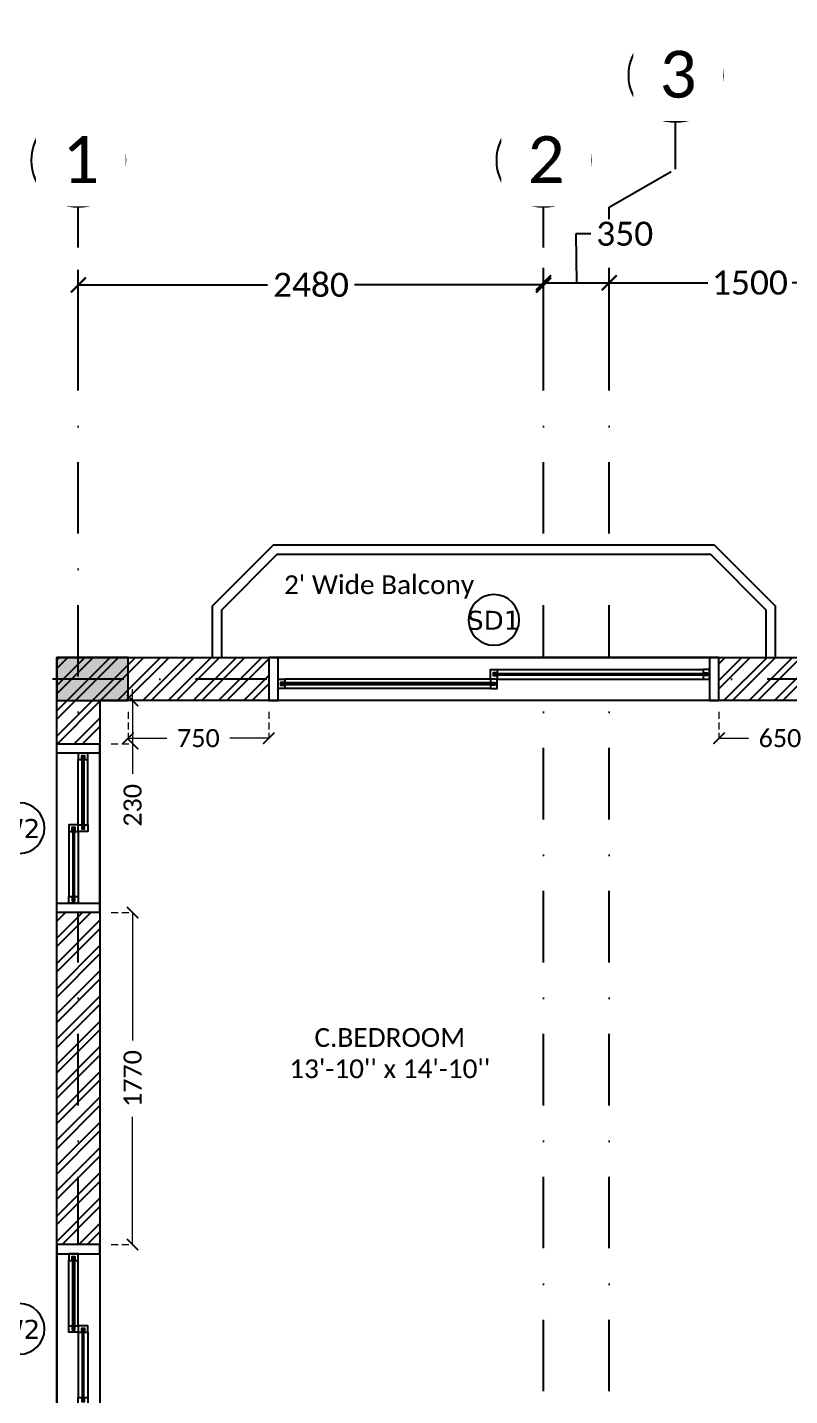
# Model space of a CAD drawing. Header units: millimetres. Extents: x -15000 to 28550, y -17045 to 28620.
# Drawn here: x -157 to 3907, y 9685 to 16979 of the extents above; entities that cross this region are included whole.
import ezdxf
from ezdxf.enums import TextEntityAlignment as Align

# ---------------------------------------------------------------- set-up
doc = ezdxf.new("R2010")
doc.units = ezdxf.units.MM
doc.header["$LTSCALE"] = 150
doc.linetypes.add('3BHK-W(SB)$0$HIDDEN', pattern=[0.375, 0.25, -0.125])
doc.linetypes.add('DASHDOTX2', pattern=[50.8, 25.4, -12.7, 0, -12.7])
for name, color, linetype in [('ad-Column', 3, 'Continuous'), ('ad-Column Hatch', 125, 'Continuous'), ('ad-Elevation 10', 8, 'Continuous'), ('ad-Grid', 8, 'DASHDOTX2'), ('ad-Railing', 6, 'Continuous'), ('ad-Text main', 7, 'Continuous'), ('ad-Text Main_Door&window Label', 7, 'Continuous'), ('ad-Wall', 240, 'Continuous'), ('ad-Wall hatch', 8, 'Continuous')]:
    doc.layers.add(name, color=color, linetype=linetype)
doc.layers.add('ad-Dimension', color=5, linetype='Continuous', lineweight=0, true_color=0x0000ff)
doc.layers.add('ad-Glass Sectionline', color=140, linetype='Continuous', true_color=0x00bfff)
doc.styles.add('6 U T S R N_Typical Floor Plan$0$3BHK-E(NB)$0$grid_text', font='verdana.ttf', dxfattribs={"width": 0.9})
doc.styles.get("Standard").update_dxf_attribs({"font": 'calibril.ttf'})
doc.dimstyles.new('A-75-DIM-INT (Framing)', dxfattribs={"dimscale": 100, "dimtxt": 0.8, "dimasz": 0.5, "dimexe": 0, "dimexo": 0.5, "dimgap": 0.5, "dimtad": 0, "dimdec": 0, "dimdsep": 46, "dimtxsty": 'Standard', "dimblk": 'ARCHTICK', "dimcen": 0.025, "dimclrd": 256, "dimclre": 256, "dimclrt": 256, "dimazin": 2, "dimtfac": 1, "dimtdec": 0, "dimtmove": 1, "dimatfit": 0, "dimldrblk": 'ARCHTICK', "dimfxl": 1, "dimtfill": 1, "dimtolj": 1, "dimtzin": 0, "dimarcsym": 0})

# ---------------------------------------------------------------- blocks, each defined once
blk = doc.blocks.new('_ArchTick')
at = {"color": 0, "linetype": 'ByBlock', "const_width": 0.15}
blk.add_lwpolyline([(-0.5, -0.5), (0.5, 0.5)], dxfattribs=at)
blk = doc.blocks.new('*D111')
at = {"layer": 'ad-Dimension', "lineweight": -2}
for p, q in [((115, 15219.9), (115, 15685.8)), ((2595, 15305.7), (2595, 15685.8)), ((115, 15605.8), (1123, 15605.8)), ((2595, 15605.8), (1587, 15605.8))]:
    blk.add_line(p, q, dxfattribs=at)
at = {"layer": 'Defpoints', "color": 0}
for p in [(2595, 15605.8), (2595, 15225.7), (115, 15139.9)]:
    blk.add_point(p, dxfattribs=at)
at = {"layer": 'ad-Dimension', "lineweight": -2, "xscale": 80, "yscale": 80, "zscale": 80, "rotation": 180}
blk.add_blockref('_ArchTick', (115, 15605.8), dxfattribs=at)
at = {"layer": 'ad-Dimension', "lineweight": -2, "xscale": 80, "yscale": 80, "zscale": 80}
blk.add_blockref('_ArchTick', (2595, 15605.8), dxfattribs=at)
at = {"layer": 'ad-Dimension', "insert": (1355, 15605.8), "char_height": 128, "attachment_point": 5, "bg_fill": 3, "box_fill_scale": 1.1, "bg_fill_color": 257, "bg_fill_transparency": 0}
blk.add_mtext('\\A1;2480', dxfattribs=at)
blk = doc.blocks.new('*D112')
at = {"layer": 'ad-Dimension', "lineweight": -2}
for p, q in [((2846.3, 15878.1), (2766.3, 15878.1)), ((2766.3, 15878.1), (2770, 15617.7)), ((2595, 15317.6), (2595, 15697.7)), ((2945, 15305.7), (2945, 15697.7)), ((2595, 15617.7), (2945, 15617.7))]:
    blk.add_line(p, q, dxfattribs=at)
at = {"layer": 'Defpoints', "color": 0}
for p in [(2945, 15617.7), (2595, 15237.6), (2945, 15225.7)]:
    blk.add_point(p, dxfattribs=at)
at = {"layer": 'ad-Dimension', "lineweight": -2, "xscale": 80, "yscale": 80, "zscale": 80, "rotation": 180}
blk.add_blockref('_ArchTick', (2595, 15617.7), dxfattribs=at)
at = {"layer": 'ad-Dimension', "lineweight": -2, "xscale": 80, "yscale": 80, "zscale": 80}
blk.add_blockref('_ArchTick', (2945, 15617.7), dxfattribs=at)
at = {"layer": 'ad-Dimension', "insert": (3027.5, 15878.1), "char_height": 128, "attachment_point": 5, "bg_fill": 3, "box_fill_scale": 1.1, "bg_fill_color": 257, "bg_fill_transparency": 0}
blk.add_mtext('\\A1;350', dxfattribs=at)
blk = doc.blocks.new('*D113')
at = {"layer": 'ad-Dimension', "lineweight": -2}
for p, q in [((2945, 15282.3), (2945, 15697.7)), ((4445, 15282.3), (4445, 15697.7)), ((2945, 15617.7), (3470.1, 15617.7)), ((4445, 15617.7), (3919.9, 15617.7))]:
    blk.add_line(p, q, dxfattribs=at)
at = {"layer": 'Defpoints', "color": 0}
for p in [(4445, 15617.7), (2945, 15202.3), (4445, 15202.3)]:
    blk.add_point(p, dxfattribs=at)
at = {"layer": 'ad-Dimension', "lineweight": -2, "xscale": 80, "yscale": 80, "zscale": 80, "rotation": 180}
blk.add_blockref('_ArchTick', (2945, 15617.7), dxfattribs=at)
at = {"layer": 'ad-Dimension', "lineweight": -2, "xscale": 80, "yscale": 80, "zscale": 80}
blk.add_blockref('_ArchTick', (4445, 15617.7), dxfattribs=at)
at = {"layer": 'ad-Dimension', "insert": (3695, 15617.7), "char_height": 128, "attachment_point": 5, "bg_fill": 3, "box_fill_scale": 1.1, "bg_fill_color": 257, "bg_fill_transparency": 0}
blk.add_mtext('\\A1;1500', dxfattribs=at)
blk = doc.blocks.new('zw$6AA0')
at = {"layer": 'ad-Column Hatch', "transparency": 33554687}
h = blk.add_hatch(color=256, dxfattribs=at)
h.dxf.hatch_style = 1
h.paths.add_polyline_path([(0, -230), (380, -230), (380, 0), (0, 0)])
at = {"layer": 'ad-Column'}
blk.add_lwpolyline([(0, -230), (380, -230), (380, 0), (0, 0)], close=True, dxfattribs=at)
blk = doc.blocks.new('1625E_Columns')
at = {"layer": 'ad-Column', "rotation": 359.9999999999993}
blk.add_blockref('zw$6AA0', (0, 13620), dxfattribs=at)
blk = doc.blocks.new('$ZCDB_AUDIT_GENERATED_C77D')
blk.add_wipeout([(0, 230), (2400, 230), (2400, 0), (0, 0)]).dxf.layer = 'ad-Elevation 10'
at = {"layer": 'ad-Elevation 10'}
for points in [[(2400, 230), (0, 230)], [(2400, 0), (0, 0)]]:
    blk.add_lwpolyline(points, dxfattribs=at)
for points in [[(50, 0), (50, 230), (0, 230), (0, 0)], [(2350, 0), (2400, 0), (2400, 230), (2350, 230)], [(1217.5, 133), (1217.5, 115), (1182.5, 115), (1182.5, 165), (1217.5, 165), (1217.5, 147), (1195.5, 147), (1195.5, 133)], [(2315, 133), (2315, 115), (2350, 115), (2350, 165), (2315, 165), (2315, 147), (2337, 147), (2337, 133)], [(85, 83), (85, 65), (50, 65), (50, 115), (85, 115), (85, 97), (63, 97), (63, 83)], [(1182.5, 83), (1182.5, 65), (1217.5, 65), (1217.5, 115), (1182.5, 115), (1182.5, 97), (1204.5, 97), (1204.5, 83)]]:
    blk.add_lwpolyline(points, close=True, dxfattribs=at)
at = {"layer": 'ad-Glass Sectionline'}
for points in [[(1217.5, 165), (2315, 165)], [(1182.5, 115), (85, 115)], [(1217.5, 115), (2315, 115)], [(1182.5, 65), (85, 65)]]:
    blk.add_lwpolyline(points, dxfattribs=at)
for points in [[(1200, 95), (65, 95), (65, 85), (1200, 85)], [(1200, 145), (2335, 145), (2335, 135), (1200, 135)]]:
    blk.add_lwpolyline(points, close=True, dxfattribs=at)
blk = doc.blocks.new('*U61')
blk.add_blockref('$ZCDB_AUDIT_GENERATED_C77D', (0, 0))
blk = doc.blocks.new('$ZCDB_AUDIT_GENERATED_C7DC')
blk.add_wipeout([(0, 230), (900, 230), (900, 0), (0, 0)]).dxf.layer = 'ad-Elevation 10'
at = {"layer": 'ad-Elevation 10'}
for points in [[(900, 230), (0, 230)], [(900, 0), (0, 0)]]:
    blk.add_lwpolyline(points, dxfattribs=at)
for points in [[(50, 0), (50, 230), (0, 230), (0, 0)], [(850, 0), (900, 0), (900, 230), (850, 230)], [(467.5, 133), (467.5, 115), (432.5, 115), (432.5, 165), (467.5, 165), (467.5, 147), (445.5, 147), (445.5, 133)], [(815, 133), (815, 115), (850, 115), (850, 165), (815, 165), (815, 147), (837, 147), (837, 133)], [(85, 83), (85, 65), (50, 65), (50, 115), (85, 115), (85, 97), (63, 97), (63, 83)], [(432.5, 83), (432.5, 65), (467.5, 65), (467.5, 115), (432.5, 115), (432.5, 97), (454.5, 97), (454.5, 83)]]:
    blk.add_lwpolyline(points, close=True, dxfattribs=at)
at = {"layer": 'ad-Glass Sectionline'}
for points in [[(467.5, 165), (815, 165)], [(432.5, 115), (85, 115)], [(467.5, 115), (815, 115)], [(432.5, 65), (85, 65)]]:
    blk.add_lwpolyline(points, dxfattribs=at)
for points in [[(450, 95), (65, 95), (65, 85), (450, 85)], [(450, 145), (835, 145), (835, 135), (450, 135)]]:
    blk.add_lwpolyline(points, close=True, dxfattribs=at)
blk = doc.blocks.new('*U60')
blk.add_blockref('$ZCDB_AUDIT_GENERATED_C7DC', (0, 0))
blk = doc.blocks.new('zw$42B5')
at = {"layer": 'ad-Wall hatch', "transparency": 33554610}
h = blk.add_hatch(dxfattribs=at)
h.set_pattern_fill('ANSI32', color=256, scale=10)
h.paths.add_polyline_path([(8310, 4745), (8540, 4745), (8540, 230), (9240, 230), (9240, 0), (0, 0), (0, 4745), (2830, 4745), (2830, 8645), (0, 8645), (0, 13620), (12120, 13620), (12120, 10220), (11890, 10220), (11890, 13390), (7240, 13390), (7240, 8645), (7010, 8645), (7010, 13390), (230, 13390), (230, 8875), (3345, 8875), (3345, 8645), (3060, 8645), (3060, 4745), (3345, 4745), (3345, 4515), (230, 4515), (230, 230), (8310, 230)])
at = {"layer": 'ad-Railing'}
for points in [[(830, 13620), (830, 13895), (1155, 14220), (3505, 14220), (3830, 13895), (3830, 13620)], [(880, 13620), (880, 13874.3), (1175.7, 14170), (3484.3, 14170), (3780, 13874.3), (3780, 13620)]]:
    blk.add_lwpolyline(points, dxfattribs=at)
blk.add_blockref('*U61', (1130, 13390))
at = {"xscale": -1, "rotation": 89.99999999999967}
blk.add_blockref('*U60', (230, 13160), dxfattribs=at)
at = {"rotation": 90}
blk.add_blockref('*U60', (230, 9590), dxfattribs=at)
at = {"layer": 'ad-Wall'}
blk.add_lwpolyline([(2830, 4745), (2830, 8645), (0, 8645), (0, 13620), (12120, 13620), (12120, 10220), (11890, 10220), (11890, 13390), (7240, 13390), (7240, 8645), (7010, 8645), (7010, 13390), (230, 13390), (230, 8875), (3345, 8875), (3345, 8645), (3060, 8645), (3060, 4745)], dxfattribs=at)
blk = doc.blocks.new('6 U T S R N_Typical Floor Plan$0$ad_Window Tag')
blk.add_circle((0, 0), 150)
at = {"style": '6 U T S R N_Typical Floor Plan$0$3BHK-E(NB)$0$grid_text', "width": 0.9}
blk.add_attdef('D1', text='', height=125, dxfattribs=at).set_placement((0, 0), align=Align.MIDDLE_CENTER)
blk = doc.blocks.new('zw$3849')
at = {"layer": 'ad-Text Main_Door&window Label'}
ref = blk.add_blockref('6 U T S R N_Typical Floor Plan$0$ad_Window Tag', (-200, 12710), dxfattribs=dict(at, xscale=-0.9, yscale=0.9, zscale=0.9))
ref.add_attrib('D1', 'W2', dxfattribs={"height": 101.25, "rotation": 1800, "style": '6 U T S R N_Typical Floor Plan$0$3BHK-E(NB)$0$grid_text'}).set_placement((-201, 12707.9), align=Align.MIDDLE_CENTER)
ref = blk.add_blockref('6 U T S R N_Typical Floor Plan$0$ad_Window Tag', (-200, 10040), dxfattribs=dict(at, xscale=-0.9, yscale=0.9, zscale=0.9))
ref.add_attrib('D1', 'W2', dxfattribs={"height": 101.25, "rotation": 1800, "style": '6 U T S R N_Typical Floor Plan$0$3BHK-E(NB)$0$grid_text'}).set_placement((-201, 10037.9), align=Align.MIDDLE_CENTER)
at = {"layer": 'ad-Text main', "char_height": 100, "attachment_point": 5, "bg_fill": 2}
for s, insert, width in [("\\pxqd;2' Wide Balcony", (2330, 13995), 2237.11), ("C.BEDROOM^J13'-10'' x 14'-10''", (1775.4, 11509.9), 1424.195)]:
    blk.add_mtext(s, dxfattribs=dict(at, insert=insert, width=width))
at = {"layer": 'ad-Text Main_Door&window Label'}
ref = blk.add_blockref('6 U T S R N_Typical Floor Plan$0$ad_Window Tag', (2330, 13820), dxfattribs=dict(at, xscale=-0.9, yscale=0.9, zscale=0.9))
ref.add_attrib('D1', 'SD1', dxfattribs={"height": 101.25, "rotation": 1800, "style": '6 U T S R N_Typical Floor Plan$0$3BHK-E(NB)$0$grid_text'}).set_placement((2329, 13817.9), align=Align.MIDDLE_CENTER)
blk = doc.blocks.new('1625_East Villa')
at = {"layer": 'ad-Wall'}
blk.add_blockref('zw$42B5', (0, 0), dxfattribs=at)
at = {"layer": 'ad-Text main'}
blk.add_blockref('zw$3849', (0, 0), dxfattribs=at)
blk.add_blockref('1625E_Columns', (0, 0))
blk = doc.blocks.new('*D198')
at = {"layer": 'ad-Dimension', "lineweight": -2}
for p, q in [((404.5, -230), (404.5, -170)), ((404.5, -230), (404.5, -460)), ((404.5, -460), (404.5, -621.2)), ((404.5, -460), (404.5, -520))]:
    blk.add_line(p, q, dxfattribs=at)
at = {"layer": 'ad-Dimension', "linetype": '3BHK-W(SB)$0$HIDDEN', "lineweight": -2}
for p, q in [((290, -230), (404.5, -230)), ((290, -460), (404.5, -460))]:
    blk.add_line(p, q, dxfattribs=at)
at = {"layer": 'Defpoints', "color": 0}
for p in [(230, -230), (230, -460), (404.5, -460)]:
    blk.add_point(p, dxfattribs=at)
at = {"layer": 'ad-Dimension', "lineweight": -2, "xscale": 60, "yscale": 60, "zscale": 60}
for p, rotation in [((404.5, -230), 270), ((404.5, -460), 90)]:
    blk.add_blockref('_ArchTick', p, dxfattribs=dict(at, rotation=rotation))
at = {"layer": 'ad-Dimension', "insert": (404.5, -788.5), "char_height": 96, "attachment_point": 5, "rotation": 90, "bg_fill": 3, "box_fill_scale": 1.1, "bg_fill_color": 257, "bg_fill_transparency": 0}
blk.add_mtext('\\A1;230', dxfattribs=at)
blk = doc.blocks.new('*D199')
at = {"layer": 'ad-Dimension', "linetype": '3BHK-W(SB)$0$HIDDEN', "lineweight": -2}
for p, q in [((290, -1360), (404.5, -1360)), ((290, -3130), (404.5, -3130))]:
    blk.add_line(p, q, dxfattribs=at)
at = {"layer": 'ad-Dimension', "lineweight": -2}
for p, q in [((404.5, -1360), (404.5, -2041.6)), ((404.5, -3130), (404.5, -2448.4))]:
    blk.add_line(p, q, dxfattribs=at)
at = {"layer": 'Defpoints', "color": 0}
for p in [(230, -1360), (230, -3130), (404.5, -3130)]:
    blk.add_point(p, dxfattribs=at)
at = {"layer": 'ad-Dimension', "lineweight": -2, "xscale": 60, "yscale": 60, "zscale": 60}
for p, rotation in [((404.5, -1360), 90), ((404.5, -3130), 270)]:
    blk.add_blockref('_ArchTick', p, dxfattribs=dict(at, rotation=rotation))
at = {"layer": 'ad-Dimension', "insert": (404.5, -2245), "char_height": 96, "attachment_point": 5, "rotation": 90, "bg_fill": 3, "box_fill_scale": 1.1, "bg_fill_color": 257, "bg_fill_transparency": 0}
blk.add_mtext('\\A1;1770', dxfattribs=at)
blk = doc.blocks.new('*D212')
at = {"layer": 'ad-Dimension', "linetype": '3BHK-W(SB)$0$HIDDEN', "lineweight": -2}
for p, q in [((380, -290), (380, -430.7)), ((1130, -290), (1130, -430.7))]:
    blk.add_line(p, q, dxfattribs=at)
at = {"layer": 'ad-Dimension', "lineweight": -2}
for p, q in [((380, -430.7), (586.9, -430.7)), ((1130, -430.7), (923.1, -430.7))]:
    blk.add_line(p, q, dxfattribs=at)
at = {"layer": 'Defpoints', "color": 0}
for p in [(380, -230), (1130, -230), (1130, -430.7)]:
    blk.add_point(p, dxfattribs=at)
at = {"layer": 'ad-Dimension', "lineweight": -2, "xscale": 60, "yscale": 60, "zscale": 60, "rotation": 180}
blk.add_blockref('_ArchTick', (380, -430.7), dxfattribs=at)
at = {"layer": 'ad-Dimension', "lineweight": -2, "xscale": 60, "yscale": 60, "zscale": 60}
blk.add_blockref('_ArchTick', (1130, -430.7), dxfattribs=at)
at = {"layer": 'ad-Dimension', "insert": (755, -430.7), "char_height": 96, "attachment_point": 5, "bg_fill": 3, "box_fill_scale": 1.1, "bg_fill_color": 257, "bg_fill_transparency": 0}
blk.add_mtext('\\A1;750', dxfattribs=at)
blk = doc.blocks.new('*D213')
at = {"layer": 'ad-Dimension', "linetype": '3BHK-W(SB)$0$HIDDEN', "lineweight": -2}
for p, q in [((3530, -290), (3530, -430.7)), ((4180, -290), (4180, -430.7))]:
    blk.add_line(p, q, dxfattribs=at)
at = {"layer": 'ad-Dimension', "lineweight": -2}
for p, q in [((3530, -430.7), (3687.3, -430.7)), ((4180, -430.7), (4022.7, -430.7))]:
    blk.add_line(p, q, dxfattribs=at)
at = {"layer": 'Defpoints', "color": 0}
for p in [(3530, -230), (4180, -230), (4180, -430.7)]:
    blk.add_point(p, dxfattribs=at)
at = {"layer": 'ad-Dimension', "lineweight": -2, "xscale": 60, "yscale": 60, "zscale": 60, "rotation": 180}
blk.add_blockref('_ArchTick', (3530, -430.7), dxfattribs=at)
at = {"layer": 'ad-Dimension', "lineweight": -2, "xscale": 60, "yscale": 60, "zscale": 60}
blk.add_blockref('_ArchTick', (4180, -430.7), dxfattribs=at)
at = {"layer": 'ad-Dimension', "insert": (3855, -430.7), "char_height": 96, "attachment_point": 5, "bg_fill": 3, "box_fill_scale": 1.1, "bg_fill_color": 257, "bg_fill_transparency": 0}
blk.add_mtext('\\A1;650', dxfattribs=at)
blk = doc.blocks.new('1625E_Grid')
at = {"layer": 'ad-Grid', "ltscale": 0.1}
for points in [[(3298.6, -4463.6), (3298.6, -4213.6), (2945, -4010), (2945, 16020), (3298.6, 16223.6), (3298.6, 16473.6)], [(115, -4010), (115, 16020)], [(2595, -4010), (2595, 16020)], [(15600, 13505), (-1800, 13505)]]:
    blk.add_lwpolyline(points, dxfattribs=at)
at = {"layer": 'ad-Grid', "color": 7, "linetype": 'ByBlock'}
for centre in [(3298.6, 16723.6), (115, 16270), (2595, 16270)]:
    blk.add_circle(centre, 250, dxfattribs=at)
at = {"layer": 'ad-Text main', "char_height": 250, "width": 227.385, "attachment_point": 5, "bg_fill": 2}
for s, insert in [('{\\fCalibri|b0|i0|c0|p34;3}', (3312, 16727.6)), ('{\\fCalibri|b0|i0|c0|p34;1}', (128.5, 16274)), ('{\\fCalibri|b0|i0|c0|p34;2}', (2608.5, 16274))]:
    blk.add_mtext(s, dxfattribs=dict(at, insert=insert))
at = {"layer": 'ad-Dimension'}
dim = blk.add_linear_dim(base=(2595, 15605.8), p1=(115, 15139.9), p2=(2595, 15225.7), dimstyle='A-75-DIM-INT (Framing)', override={"dimscale": 80, "dimblk": 'ArchTick', "dimclrd": 256, "dimclre": 256, "dimfxl": 10, "dimtfill": 1, "dimtfillclr": 0}, dxfattribs=at)
dim.commit()
dim.dimension.update_dxf_attribs({"geometry": '*D111', "text_midpoint": (1355, 15605.8)})
dim = blk.add_linear_dim(base=(2945, 15617.7), p1=(2595, 15237.6), p2=(2945, 15225.7), dimstyle='A-75-DIM-INT (Framing)', override={"dimscale": 80, "dimblk": 'ArchTick', "dimclrd": 256, "dimclre": 256, "dimfxl": 10, "dimtfill": 1, "dimtfillclr": 0}, dxfattribs=at)
dim.commit()
dim.dimension.update_dxf_attribs({"geometry": '*D112', "text_midpoint": (2886.3, 15878.1), "dimtype": 128})
dim = blk.add_linear_dim(base=(4445, 15617.7), p1=(2945, 15202.3), p2=(4445, 15202.3), dimstyle='A-75-DIM-INT (Framing)', override={"dimscale": 80, "dimblk": 'ArchTick', "dimclrd": 256, "dimclre": 256, "dimfxl": 10, "dimtfill": 1, "dimtfillclr": 0}, dxfattribs=at)
dim.commit()
dim.dimension.update_dxf_attribs({"geometry": '*D113', "text_midpoint": (3695, 15617.7)})
blk = doc.blocks.new('zw$33A2')
at = {"layer": 'ad-Dimension'}
for base, p1, p2, picture, middle in [((1130, -430.7), (380, -230), (1130, -230), '*D212', (755, -430.7)), ((4180, -430.7), (3530, -230), (4180, -230), '*D213', (3855, -430.7))]:
    dim = blk.add_linear_dim(base=base, p1=p1, p2=p2, dimstyle='A-75-DIM-INT (Framing)', override={"dimscale": 120, "dimblk": 'ArchTick', "dimfxl": 10, "dimtfill": 1, "dimtfillclr": 0}, dxfattribs=at)
    dim.commit()
    dim.dimension.update_dxf_attribs({"geometry": picture, "text_midpoint": middle})
dim = blk.add_linear_dim(base=(404.5, -3130), p1=(230, -1360), p2=(230, -3130), angle=90, dimstyle='A-75-DIM-INT (Framing)', override={"dimscale": 120, "dimblk": 'ArchTick', "dimfxl": 10, "dimtfill": 1, "dimtfillclr": 0}, dxfattribs=at)
dim.commit()
dim.dimension.update_dxf_attribs({"geometry": '*D199', "text_midpoint": (404.5, -2245)})
dim = blk.add_linear_dim(base=(404.5, -460), p1=(230, -230), p2=(230, -460), angle=90, dimstyle='A-75-DIM-INT (Framing)', override={"dimscale": 120, "dimblk": 'ArchTick', "dimfxl": 10, "dimtfill": 1, "dimtfillclr": 0}, dxfattribs=at)
dim.commit()
dim.dimension.update_dxf_attribs({"geometry": '*D198', "text_midpoint": (404.5, -788.5), "dimtype": 128})

msp = doc.modelspace()

# ---------------------------------------------------------------- block references
msp.add_blockref('1625E_Grid', (0, 0))

# ---------------------------------------------------------------- next in the draw order: block references
msp.add_blockref('1625_East Villa', (0, 0))

# ---------------------------------------------------------------- next in the draw order: block references
at = {"layer": 'ad-Dimension'}
msp.add_blockref('zw$33A2', (0, 13620), dxfattribs=at)

doc.saveas('drawing.dxf')
